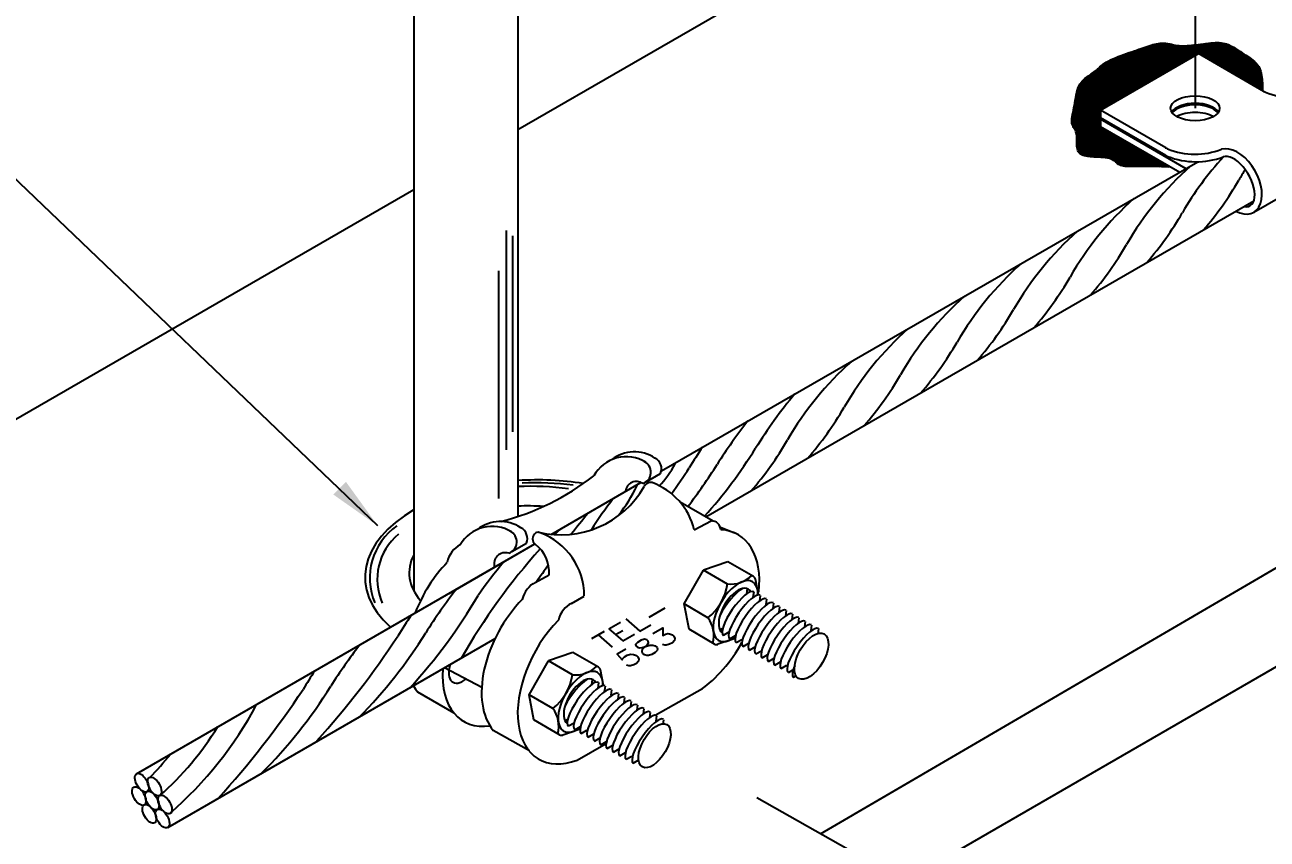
# Model space of a CAD drawing. Header units: millimetres. Extents: x -6480.3 to -6463.3, y -4421.5 to -4410.5.
# Drawn here: x -6474.425 to -6470.257, y -4417.196 to -4414.462 of the extents above; entities that cross this region are included whole.
import ezdxf
from ezdxf.enums import TextEntityAlignment as Align

# ---------------------------------------------------------------- set-up
doc = ezdxf.new("R2010")
doc.units = ezdxf.units.MM
doc.header["$LTSCALE"] = 10
doc.linetypes.add('DASHDOT2', pattern=[0.5, 0.25, -0.125, 0, -0.125])
doc.layers.add('Termotécnica', color=7, linetype='Continuous')
doc.styles.add('140CL', font='romans.shx', dxfattribs={"height": 3.5})

msp = doc.modelspace()

# ---------------------------------------------------------------- hatches: boundary and pattern name
at = {"layer": 'Termotécnica', "linetype": 'Continuous'}
h = msp.add_hatch(dxfattribs=at)
h.set_pattern_fill('ANSI31', color=1, scale=0.03, style=0)
h.set_pattern_definition([(45, (-6486.4284997, -4470.6925013), (-0.00265165043, 0.00265165043), [])])
h.paths.add_polyline_path([(-6470.8161, -4414.8042), (-6470.8161, -4414.7789), (-6470.8117, -4414.7763), (-6470.8161, -4414.7738), (-6470.8161, -4414.7485), (-6470.4873, -4414.5587), (-6470.2726, -4414.6827), (-6470.2725, -4414.6619), (-6470.2734, -4414.6447), (-6470.2751, -4414.6306), (-6470.2777, -4414.6191), (-6470.2809, -4414.6098), (-6470.2848, -4414.6022), (-6470.2891, -4414.5959), (-6470.2939, -4414.5904), (-6470.2991, -4414.5853), (-6470.3045, -4414.5806), (-6470.3102, -4414.5762), (-6470.3161, -4414.5719), (-6470.3221, -4414.5678), (-6470.3281, -4414.5639), (-6470.3343, -4414.56), (-6470.3403, -4414.5561), (-6470.3464, -4414.5521), (-6470.3523, -4414.5482), (-6470.3583, -4414.5444), (-6470.3641, -4414.5407), (-6470.37, -4414.5372), (-6470.3758, -4414.5339), (-6470.3816, -4414.531), (-6470.3874, -4414.5284), (-6470.3932, -4414.5263), (-6470.399, -4414.5246), (-6470.405, -4414.5233), (-6470.4111, -4414.5224), (-6470.4174, -4414.5218), (-6470.424, -4414.5216), (-6470.4309, -4414.5216), (-6470.4381, -4414.522), (-6470.4458, -4414.5226), (-6470.4538, -4414.5234), (-6470.462, -4414.5243), (-6470.4703, -4414.5254), (-6470.4787, -4414.5265), (-6470.487, -4414.5276), (-6470.4952, -4414.5287), (-6470.5031, -4414.5297), (-6470.5106, -4414.5305), (-6470.5179, -4414.5312), (-6470.5249, -4414.5318), (-6470.5317, -4414.5321), (-6470.5384, -4414.5322), (-6470.5449, -4414.532), (-6470.5514, -4414.5316), (-6470.5578, -4414.5309), (-6470.5642, -4414.53), (-6470.5707, -4414.5288), (-6470.5772, -4414.5275), (-6470.5836, -4414.5262), (-6470.59, -4414.5251), (-6470.5964, -4414.5241), (-6470.6028, -4414.5235), (-6470.609, -4414.5232), (-6470.6153, -4414.5235), (-6470.6214, -4414.5242), (-6470.6276, -4414.5253), (-6470.6338, -4414.5267), (-6470.64, -4414.5284), (-6470.6462, -4414.5304), (-6470.6526, -4414.5325), (-6470.6591, -4414.5347), (-6470.6657, -4414.5369), (-6470.6724, -4414.5393), (-6470.6794, -4414.5417), (-6470.6867, -4414.5441), (-6470.6942, -4414.5467), (-6470.7021, -4414.5495), (-6470.7104, -4414.5523), (-6470.719, -4414.5553), (-6470.7281, -4414.5585), (-6470.7374, -4414.5618), (-6470.7469, -4414.5652), (-6470.7563, -4414.5688), (-6470.7655, -4414.5724), (-6470.7743, -4414.5762), (-6470.7826, -4414.58), (-6470.7902, -4414.5839), (-6470.7969, -4414.5879), (-6470.803, -4414.5918), (-6470.8083, -4414.5957), (-6470.8132, -4414.5996), (-6470.8175, -4414.6034), (-6470.8216, -4414.607), (-6470.8255, -4414.6105), (-6470.8292, -4414.6138), (-6470.833, -4414.6168), (-6470.8367, -4414.6197), (-6470.8405, -4414.6225), (-6470.8443, -4414.6252), (-6470.8481, -4414.6278), (-6470.852, -4414.6305), (-6470.856, -4414.6333), (-6470.8601, -4414.6362), (-6470.8642, -4414.6393), (-6470.8684, -4414.6426), (-6470.8725, -4414.6463), (-6470.8766, -4414.6504), (-6470.8804, -4414.6551), (-6470.8841, -4414.6603), (-6470.8874, -4414.6661), (-6470.8904, -4414.6727), (-6470.893, -4414.6801), (-6470.8953, -4414.6882), (-6470.8972, -4414.6967), (-6470.899, -4414.7055), (-6470.9005, -4414.7145), (-6470.902, -4414.7235), (-6470.9034, -4414.7324), (-6470.9049, -4414.7409), (-6470.9064, -4414.749), (-6470.9079, -4414.7565), (-6470.9094, -4414.7636), (-6470.9106, -4414.7702), (-6470.9116, -4414.7763), (-6470.9122, -4414.7819), (-6470.9124, -4414.787), (-6470.9121, -4414.7917), (-6470.9111, -4414.7958), (-6470.9097, -4414.7996), (-6470.9079, -4414.8031), (-6470.9059, -4414.8065), (-6470.9037, -4414.8098), (-6470.9017, -4414.8133), (-6470.8997, -4414.8169), (-6470.8981, -4414.8208), (-6470.897, -4414.8251), (-6470.8961, -4414.8297), (-6470.8956, -4414.8347), (-6470.8953, -4414.8398), (-6470.8952, -4414.845), (-6470.8952, -4414.8503), (-6470.8952, -4414.8556), (-6470.8952, -4414.8608), (-6470.895, -4414.8659), (-6470.8947, -4414.8707), (-6470.8941, -4414.8754), (-6470.8932, -4414.8797), (-6470.892, -4414.8838), (-6470.8903, -4414.8875), (-6470.8882, -4414.8909), (-6470.8855, -4414.8939), (-6470.8822, -4414.8965), (-6470.8783, -4414.8987), (-6470.8739, -4414.9006), (-6470.8689, -4414.9021), (-6470.8634, -4414.9033), (-6470.8574, -4414.9043), (-6470.8509, -4414.9051), (-6470.8439, -4414.9056), (-6470.8365, -4414.906), (-6470.8289, -4414.9063), (-6470.8211, -4414.9066), (-6470.8133, -4414.907), (-6470.8057, -4414.9076), (-6470.7985, -4414.9083), (-6470.7918, -4414.9094), (-6470.7857, -4414.9108), (-6470.7804, -4414.9127), (-6470.7758, -4414.915), (-6470.7717, -4414.9175), (-6470.768, -4414.9202), (-6470.7646, -4414.9229), (-6470.7614, -4414.9256), (-6470.7582, -4414.9282), (-6470.7548, -4414.9305), (-6470.7512, -4414.9325), (-6470.7473, -4414.9341), (-6470.743, -4414.9354), (-6470.7383, -4414.9365), (-6470.733, -4414.9373), (-6470.7272, -4414.9378), (-6470.7207, -4414.938), (-6470.7135, -4414.9381), (-6470.7055, -4414.938), (-6470.6961, -4414.9377), (-6470.6849, -4414.9375), (-6470.6712, -4414.9374), (-6470.6546, -4414.9374), (-6470.6344, -4414.9378), (-6470.6101, -4414.9385), (-6470.5812, -4414.9398)])

# ---------------------------------------------------------------- linework, layer by layer
at = {"layer": 'Termotécnica', "color": 2}
for p, q in [((-6473.1202, -4411.606), (-6473.1202, -4416.3604)), ((-6472.7702, -4411.606), (-6472.7702, -4416.1124)), ((-6472.7702, -4414.8132), (-6470.5813, -4413.5494)), ((-6473.2404, -4416.1441), (-6474.967, -4414.4918)), ((-6470.8161, -4414.7485), (-6470.4873, -4414.5587)), ((-6470.268, -4414.6854), (-6470.4873, -4414.5587)), ((-6472.7954, -4418.1001), (-6466.8232, -4414.6521)), ((-6470.8161, -4414.7485), (-6470.8161, -4414.7738)), ((-6470.5967, -4414.8751), (-6470.8161, -4414.7485)), ((-6470.5969, -4414.9003), (-6470.8161, -4414.7738)), ((-6470.8161, -4414.7789), (-6470.8117, -4414.7763)), ((-6470.8161, -4414.7789), (-6470.8161, -4414.8042)), ((-6470.5279, -4414.9453), (-6470.8161, -4414.7789)), ((-6470.5498, -4414.9579), (-6470.8161, -4414.8042)), ((-6470.3012, -4415.091), (-6469.9725, -4414.9013)), ((-6472.289, -4415.9591), (-6470.4893, -4414.9217)), ((-6475.6294, -4416.4639), (-6473.1202, -4415.0153)), ((-6472.1395, -4416.114), (-6470.3011, -4415.0526)), ((-6471.7556, -4417.1774), (-6468.8994, -4415.5102)), ((-6472.3405, -4415.9964), (-6472.2915, -4415.9684)), ((-6472.6587, -4416.1726), (-6472.3577, -4415.9988)), ((-6472.3848, -4416.0145), (-6472.3577, -4415.9988)), ((-6472.1151, -4416.1278), (-6472.226, -4416.0646)), ((-6472.1789, -4416.157), (-6472.1224, -4416.1274)), ((-6472.0437, -4416.1683), (-6472.0911, -4416.1491)), ((-6474.0499, -4416.9758), (-6472.7136, -4416.2043)), ((-6473.0014, -4416.3705), (-6472.7136, -4416.2043)), ((-6472.7905, -4416.2302), (-6472.7416, -4416.2022)), ((-6472.0656, -4416.2645), (-6472.1473, -4416.2928)), ((-6471.9796, -4416.3141), (-6472.0656, -4416.2645)), ((-6472.7124, -4416.3346), (-6472.6661, -4416.3079)), ((-6472.2127, -4416.406), (-6472.1473, -4416.2928)), ((-6472.067, -4416.3395), (-6472.1473, -4416.2928)), ((-6471.9632, -4416.3756), (-6471.9733, -4416.323)), ((-6472.0011, -4416.3548), (-6472.0034, -4416.3724)), ((-6472.0011, -4416.3548), (-6472.0034, -4416.3724)), ((-6471.9794, -4416.3655), (-6471.9819, -4416.3848)), ((-6472.5911, -4416.4043), (-6472.5479, -4416.3794)), ((-6472.1328, -4416.4522), (-6472.2127, -4416.406)), ((-6472.1964, -4416.4909), (-6472.2127, -4416.406)), ((-6471.9579, -4416.3779), (-6471.9604, -4416.3972)), ((-6471.9593, -4416.396), (-6471.9599, -4416.393)), ((-6471.9364, -4416.3903), (-6471.9387, -4416.4079)), ((-6471.9132, -4416.4034), (-6471.9155, -4416.4209)), ((-6471.8923, -4416.4159), (-6471.8946, -4416.4334)), ((-6471.8708, -4416.4284), (-6471.873, -4416.446)), ((-6471.8492, -4416.4409), (-6471.8515, -4416.4585)), ((-6471.8281, -4416.4532), (-6471.8304, -4416.4707)), ((-6472.1104, -4416.5406), (-6472.1964, -4416.4909)), ((-6472.0924, -4416.493), (-6472.0831, -4416.4877)), ((-6472.0924, -4416.493), (-6472.0831, -4416.4877)), ((-6471.8069, -4416.4654), (-6471.8092, -4416.483)), ((-6471.7857, -4416.4777), (-6471.788, -4416.4952)), ((-6471.7622, -4416.4886), (-6471.7644, -4416.5062)), ((-6473.9455, -4417.1567), (-6472.8464, -4416.5219)), ((-6472.0417, -4416.5216), (-6472.0995, -4416.5416)), ((-6472.081, -4416.5111), (-6472.0616, -4416.5001)), ((-6472.0594, -4416.5235), (-6472.0401, -4416.5125)), ((-6472.0379, -4416.5359), (-6472.0186, -4416.5249)), ((-6472.0147, -4416.549), (-6471.9954, -4416.538)), ((-6472.5858, -4416.5691), (-6472.6675, -4416.5974)), ((-6472.4998, -4416.6187), (-6472.5858, -4416.5691)), ((-6471.9939, -4416.5615), (-6471.9745, -4416.5505)), ((-6471.9723, -4416.574), (-6471.953, -4416.563)), ((-6471.9508, -4416.5865), (-6471.9314, -4416.5755)), ((-6472.8917, -4416.6868), (-6473.0173, -4416.6206)), ((-6472.7329, -4416.7106), (-6472.6675, -4416.5974)), ((-6472.5871, -4416.6441), (-6472.6675, -4416.5974)), ((-6471.9297, -4416.5988), (-6471.9103, -4416.5878)), ((-6471.9085, -4416.611), (-6471.8891, -4416.6001)), ((-6471.887, -4416.623), (-6471.8676, -4416.612)), ((-6472.5213, -4416.6593), (-6472.5236, -4416.677)), ((-6472.4834, -4416.6802), (-6472.4935, -4416.6276)), ((-6471.8626, -4416.6359), (-6471.8433, -4416.6249)), ((-6471.8456, -4416.6517), (-6471.8365, -4416.6465)), ((-6472.9838, -4416.7731), (-6473.106, -4416.7024)), ((-6472.4996, -4416.6701), (-6472.5021, -4416.6894)), ((-6472.4781, -4416.6825), (-6472.4806, -4416.7018)), ((-6472.4794, -4416.7005), (-6472.48, -4416.6976)), ((-6472.4565, -4416.6949), (-6472.4588, -4416.7124)), ((-6472.3097, -4416.7799), (-6472.1512, -4416.6899)), ((-6472.6529, -4416.7567), (-6472.7329, -4416.7106)), ((-6472.7165, -4416.7955), (-6472.7329, -4416.7106)), ((-6472.4333, -4416.708), (-6472.4356, -4416.7255)), ((-6472.4125, -4416.7205), (-6472.4148, -4416.738)), ((-6472.3909, -4416.733), (-6472.3932, -4416.7505)), ((-6472.3694, -4416.7455), (-6472.3717, -4416.763)), ((-6472.3483, -4416.7578), (-6472.3506, -4416.7753)), ((-6472.3271, -4416.77), (-6472.3294, -4416.7876)), ((-6472.3056, -4416.782), (-6472.3079, -4416.7995)), ((-6472.6305, -4416.8452), (-6472.7165, -4416.7955)), ((-6472.5619, -4416.8262), (-6472.6197, -4416.8462)), ((-6472.6126, -4416.7975), (-6472.6033, -4416.7923)), ((-6472.6011, -4416.8156), (-6472.5818, -4416.8047)), ((-6472.5796, -4416.8281), (-6472.5603, -4416.8171)), ((-6472.5581, -4416.8405), (-6472.5388, -4416.8295)), ((-6472.282, -4416.7945), (-6472.2843, -4416.8121)), ((-6472.7319, -4416.8996), (-6472.8535, -4416.8303)), ((-6472.5349, -4416.8535), (-6472.5156, -4416.8426)), ((-6472.514, -4416.8661), (-6472.4947, -4416.8551)), ((-6472.4925, -4416.8786), (-6472.4731, -4416.8676)), ((-6472.5714, -4416.9305), (-6472.4743, -4416.8744)), ((-6472.4709, -4416.8911), (-6472.4516, -4416.8801)), ((-6472.4499, -4416.9033), (-6472.4305, -4416.8924)), ((-6472.4286, -4416.9156), (-6472.4093, -4416.9046)), ((-6472.4071, -4416.9276), (-6472.3878, -4416.9166)), ((-6472.3836, -4416.9401), (-6472.3642, -4416.9292)), ((-6471.5428, -4417.2977), (-6471.9684, -4417.057))]:
    msp.add_line(p, q, dxfattribs=at)
at = {"layer": 'Termotécnica', "color": 1, "linetype": 'DASHDOT2'}
msp.add_line((-6470.4983, -4413.8464), (-6470.4983, -4414.7422), dxfattribs=at)
at = {"layer": 'Termotécnica', "color": 1, "linetype": 'Continuous'}
for p, q in [((-6472.8102, -4415.1527), (-6472.8102, -4415.8888)), ((-6472.7889, -4415.1705), (-6472.7889, -4415.8283)), ((-6472.8351, -4415.2878), (-6472.8351, -4416.0524))]:
    msp.add_line(p, q, dxfattribs=at)
at = {"layer": 'Termotécnica', "color": 1}
msp.add_lwpolyline([(-6470.5812, -4414.9398), (-6470.6101, -4414.9385), (-6470.6344, -4414.9378), (-6470.6546, -4414.9374), (-6470.6712, -4414.9374), (-6470.6849, -4414.9375), (-6470.6961, -4414.9377), (-6470.7055, -4414.938), (-6470.7135, -4414.9381), (-6470.7207, -4414.938), (-6470.7272, -4414.9378), (-6470.733, -4414.9373), (-6470.7383, -4414.9365), (-6470.743, -4414.9354), (-6470.7473, -4414.9341), (-6470.7512, -4414.9325), (-6470.7548, -4414.9305), (-6470.7582, -4414.9282), (-6470.7614, -4414.9256), (-6470.7646, -4414.9229), (-6470.768, -4414.9202), (-6470.7717, -4414.9175), (-6470.7758, -4414.915), (-6470.7804, -4414.9127), (-6470.7857, -4414.9108), (-6470.7918, -4414.9094), (-6470.7985, -4414.9083), (-6470.8057, -4414.9076), (-6470.8133, -4414.907), (-6470.8211, -4414.9066), (-6470.8289, -4414.9063), (-6470.8365, -4414.906), (-6470.8439, -4414.9056), (-6470.8509, -4414.9051), (-6470.8574, -4414.9043), (-6470.8634, -4414.9033), (-6470.8689, -4414.9021), (-6470.8739, -4414.9006), (-6470.8783, -4414.8987), (-6470.8822, -4414.8965), (-6470.8855, -4414.8939), (-6470.8882, -4414.8909), (-6470.8903, -4414.8875), (-6470.892, -4414.8838), (-6470.8932, -4414.8797), (-6470.8941, -4414.8754), (-6470.8947, -4414.8707), (-6470.895, -4414.8659), (-6470.8952, -4414.8608), (-6470.8952, -4414.8556), (-6470.8952, -4414.8503), (-6470.8952, -4414.845), (-6470.8953, -4414.8398), (-6470.8956, -4414.8347), (-6470.8961, -4414.8297), (-6470.897, -4414.8251), (-6470.8981, -4414.8208), (-6470.8997, -4414.8169), (-6470.9017, -4414.8133), (-6470.9037, -4414.8098), (-6470.9059, -4414.8065), (-6470.9079, -4414.8031), (-6470.9097, -4414.7996), (-6470.9111, -4414.7958), (-6470.9121, -4414.7917), (-6470.9124, -4414.787), (-6470.9122, -4414.7819), (-6470.9116, -4414.7763), (-6470.9106, -4414.7702), (-6470.9094, -4414.7636), (-6470.9079, -4414.7565), (-6470.9064, -4414.749), (-6470.9049, -4414.7409), (-6470.9034, -4414.7324), (-6470.902, -4414.7235), (-6470.9005, -4414.7145), (-6470.899, -4414.7055), (-6470.8972, -4414.6967), (-6470.8953, -4414.6882), (-6470.893, -4414.6801), (-6470.8904, -4414.6727), (-6470.8874, -4414.6661), (-6470.8841, -4414.6603), (-6470.8804, -4414.6551), (-6470.8766, -4414.6504), (-6470.8725, -4414.6463), (-6470.8684, -4414.6426), (-6470.8642, -4414.6393), (-6470.8601, -4414.6362), (-6470.856, -4414.6333), (-6470.852, -4414.6305), (-6470.8481, -4414.6278), (-6470.8443, -4414.6252), (-6470.8405, -4414.6225), (-6470.8367, -4414.6197), (-6470.833, -4414.6168), (-6470.8292, -4414.6138), (-6470.8255, -4414.6105), (-6470.8216, -4414.607), (-6470.8175, -4414.6034), (-6470.8132, -4414.5996), (-6470.8083, -4414.5957), (-6470.803, -4414.5918), (-6470.7969, -4414.5879), (-6470.7902, -4414.5839), (-6470.7826, -4414.58), (-6470.7743, -4414.5762), (-6470.7655, -4414.5724), (-6470.7563, -4414.5688), (-6470.7469, -4414.5652), (-6470.7374, -4414.5618), (-6470.7281, -4414.5585), (-6470.719, -4414.5553), (-6470.7104, -4414.5523), (-6470.7021, -4414.5495), (-6470.6942, -4414.5467), (-6470.6867, -4414.5441), (-6470.6794, -4414.5417), (-6470.6724, -4414.5393), (-6470.6657, -4414.5369), (-6470.6591, -4414.5347), (-6470.6526, -4414.5325), (-6470.6462, -4414.5304), (-6470.64, -4414.5284), (-6470.6338, -4414.5267), (-6470.6276, -4414.5253), (-6470.6214, -4414.5242), (-6470.6153, -4414.5235), (-6470.609, -4414.5232), (-6470.6028, -4414.5235), (-6470.5964, -4414.5241), (-6470.59, -4414.5251), (-6470.5836, -4414.5262), (-6470.5772, -4414.5275), (-6470.5707, -4414.5288), (-6470.5642, -4414.53), (-6470.5578, -4414.5309), (-6470.5514, -4414.5316), (-6470.5449, -4414.532), (-6470.5384, -4414.5322), (-6470.5317, -4414.5321), (-6470.5249, -4414.5318), (-6470.5179, -4414.5312), (-6470.5106, -4414.5305), (-6470.5031, -4414.5297), (-6470.4952, -4414.5287), (-6470.487, -4414.5276), (-6470.4787, -4414.5265), (-6470.4703, -4414.5254), (-6470.462, -4414.5243), (-6470.4538, -4414.5234), (-6470.4458, -4414.5226), (-6470.4381, -4414.522), (-6470.4309, -4414.5216), (-6470.424, -4414.5216), (-6470.4174, -4414.5218), (-6470.4111, -4414.5224), (-6470.405, -4414.5233), (-6470.399, -4414.5246), (-6470.3932, -4414.5263), (-6470.3874, -4414.5284), (-6470.3816, -4414.531), (-6470.3758, -4414.5339), (-6470.37, -4414.5372), (-6470.3641, -4414.5407), (-6470.3583, -4414.5444), (-6470.3523, -4414.5482), (-6470.3464, -4414.5521), (-6470.3403, -4414.5561), (-6470.3343, -4414.56), (-6470.3281, -4414.5639), (-6470.3221, -4414.5678), (-6470.3161, -4414.5719), (-6470.3102, -4414.5762), (-6470.3045, -4414.5806), (-6470.2991, -4414.5853), (-6470.2939, -4414.5904), (-6470.2891, -4414.5959), (-6470.2848, -4414.6022), (-6470.2809, -4414.6098), (-6470.2777, -4414.6191), (-6470.2751, -4414.6306), (-6470.2734, -4414.6447), (-6470.2725, -4414.6619), (-6470.2726, -4414.6827)], dxfattribs=at)
at = {"layer": 'Termotécnica', "color": 2}
for centre, radius, start, end in [((-6470.2427, -4414.6415), 0.0506, 240, 247.997), ((-6470.1693, -4414.4621), 0.2444, 247.7969, 291.2276), ((-6470.567, -4414.8447), 0.0633, 240, 248.5068), ((-6470.5667, -4414.8196), 0.0633, 240, 247.997), ((-6470.498, -4414.6519), 0.2444, 247.7969, 291.2276), ((-6470.4947, -4414.6612), 0.2605, 248.5068, 290.335), ((-6472.4071, -4416.0356), 0.1238, 58.1641, 151.2602), ((-6472.3795, -4416.0192), 0.1238, 56.1373, 128.18), ((-6472.3647, -4415.9639), 0.0405, 289.3874, 63.1801), ((-6472.3298, -4415.9529), 0.0413, 338.0473, 62.4737), ((-6473.0356, -4415.3114), 0.8438, 284.2633, 308.0315), ((-6472.3731, -4416.0309), 0.0361, 52.7096, 175.5431), ((-6472.6267, -4415.8512), 0.323, 256.6787, 330.077), ((-6472.3253, -4416.0217), 0.0234, 76.7509, 156.2739), ((-6472.3979, -4416.2105), 0.2255, 13.7323, 69.7684), ((-6472.857, -4416.2688), 0.1232, 58.0351, 150.5007), ((-6472.8296, -4416.2531), 0.1238, 56.1373, 128.18), ((-6472.8147, -4416.1977), 0.0405, 289.3874, 63.1801), ((-6472.7799, -4416.1867), 0.0413, 338.0473, 62.4737), ((-6472.1204, -4416.1579), 0.0305, 0.3231, 93.933), ((-6472.699, -4416.1872), 0.0225, 120.7879, 237.7847), ((-6472.7027, -4416.1796), 0.0141, 58.8415, 123.3991), ((-6472.7734, -4416.3791), 0.2255, 359.9485, 69.7684), ((-6472.813, -4416.2715), 0.0375, 71.8026, 196.7981), ((-6472.7869, -4416.3004), 0.121, 356.4762, 51.1261), ((-6472.0565, -4416.2386), 0.101, 263.8108, 314.501), ((-6471.9861, -4416.3255), 0.0131, 10.8846, 60), ((-6472.2401, -4416.3147), 0.1744, 307.9969, 352.0248), ((-6472.2146, -4416.5118), 0.1013, 345.5818, 36.1065), ((-6472.1038, -4416.5293), 0.0131, 240, 289.1165), ((-6472.5767, -4416.5432), 0.101, 263.8108, 314.501), ((-6472.5063, -4416.63), 0.0131, 10.8846, 60), ((-6472.7603, -4416.6193), 0.1744, 307.9969, 352.0248), ((-6472.7347, -4416.8164), 0.1013, 345.5818, 36.1065), ((-6472.624, -4416.8338), 0.0131, 240, 289.1165)]:
    msp.add_arc(centre, radius, start, end, dxfattribs=at)
at = {"layer": 'Termotécnica', "color": 1}
for centre, radius, start, end in [((-6469.6007, -4415.6387), 1.0873, 137.5948, 149.8631), ((-6469.7879, -4415.7453), 1.0873, 131.9055, 149.8631), ((-6469.4112, -4415.5294), 1.0873, 147.6961, 149.8631), ((-6471.2701, -4414.4559), 1.0593, 319.0559, 330.1267), ((-6469.9775, -4415.8546), 1.0873, 131.9055, 149.8631), ((-6471.4597, -4414.5651), 1.0593, 319.032, 330.1267), ((-6470.1671, -4415.9638), 1.0873, 131.9055, 149.8631), ((-6471.6469, -4414.6717), 1.0593, 318.8149, 330.1267), ((-6470.3566, -4416.0731), 1.0873, 131.9055, 149.8631), ((-6471.8364, -4414.781), 1.0593, 318.7907, 330.1267), ((-6470.5462, -4416.1824), 1.0873, 131.9055, 149.8631), ((-6472.026, -4414.8903), 1.0593, 318.7664, 330.1267), ((-6470.7357, -4416.2917), 1.0873, 131.9055, 149.8631), ((-6472.2156, -4414.9995), 1.0593, 318.742, 330.1267), ((-6470.9253, -4416.4009), 1.0873, 131.9055, 149.8631), ((-6472.4051, -4415.1088), 1.0593, 318.7177, 330.1267), ((-6470.593, -4416.7424), 1.6255, 140.1564, 148.0944), ((-6472.5947, -4415.2181), 1.0593, 318.6933, 330.1267), ((-6470.4182, -4417.0187), 2.0011, 142.1817, 147.3042), ((-6472.7842, -4415.3274), 1.0593, 318.6689, 330.1267), ((-6471.1312, -4416.5801), 1.2371, 145.5002, 149.3417), ((-6473.3411, -4415.0341), 1.6103, 318.0142, 328.1717), ((-6472.5466, -4415.7754), 0.3431, 316.9132, 332.1969), ((-6474.77, -4414.2404), 3.0901, 324.4742, 326.4265), ((-6473.4738, -4415.0877), 1.6137, 322.0936, 328.2103), ((-6472.7294, -4416.9645), 0.9533, 82.2532, 92.4799), ((-6472.7054, -4416.8911), 0.8916, 82.2323, 93.286), ((-6472.828, -4415.7946), 0.5046, 321.6996, 334.9507), ((-6471.3648, -4416.8907), 1.3716, 142.3227, 147.6803), ((-6469.4558, -4418.5933), 3.9614, 141.0184, 142.3257), ((-6473.0546, -4416.3183), 0.2128, 124.8625, 203.3348), ((-6471.9028, -4416.9656), 1.0873, 131.7172, 133.2399), ((-6473.0465, -4416.3232), 0.196, 129.5565, 204.1327), ((-6471.1304, -4417.6309), 2.1063, 137.9894, 150.3427), ((-6471.5706, -4417.3071), 1.6255, 140.1214, 145.1211), ((-6469.4558, -4418.5933), 3.9614, 144.1918, 145.1864), ((-6471.3958, -4417.5834), 2.0011, 142.1631, 147.3042), ((-6474.5151, -4415.4307), 1.8686, 317.7416, 329.5565), ((-6472.1088, -4417.1447), 1.2371, 145.5002, 149.3417), ((-6475.7476, -4414.8051), 3.0901, 318.1809, 326.4265), ((-6474.4514, -4415.6524), 1.6137, 315.3669, 328.2103), ((-6471.7141, -4417.7625), 2.0011, 142.4901, 147.3042), ((-6472.4271, -4417.3238), 1.2371, 145.9372, 149.3417), ((-6476.0659, -4414.9841), 3.0901, 317.8139, 326.4265), ((-6474.7697, -4415.8314), 1.6137, 314.8509, 328.2103), ((-6474.7673, -4416.1501), 1.2674, 310.883, 332.083), ((-6474.6404, -4416.2913), 1.0107, 311.4044, 328.5956), ((-6475.309, -4415.7649), 1.7881, 316.7715, 320.1887)]:
    msp.add_arc(centre, radius, start, end, dxfattribs=at)
at = {"layer": 'Termotécnica', "color": 2}
for centre, major_axis, ratio in [((-6470.4983, -4414.7422), (0.0822, 0), 0.509483), ((-6471.7856, -4416.5815), (-0.0431, -0.0746), 0.500279), ((-6472.3118, -4416.882), (-0.041, -0.071), 0.500279), ((-6474.0324, -4417.006), (-0.0175, 0.0302), 0.509483), ((-6473.9895, -4417.0192), (-0.0175, 0.0302), 0.509483), ((-6474.0417, -4417.0509), (-0.0175, 0.0302), 0.509483), ((-6473.9979, -4417.066), (-0.0175, 0.0302), 0.509483), ((-6474.0071, -4417.1108), (-0.0175, 0.0302), 0.509483), ((-6473.9545, -4417.0796), (-0.0175, 0.0302), 0.509483), ((-6473.963, -4417.1264), (-0.0175, 0.0302), 0.509483)]:
    msp.add_ellipse(centre, major_axis=major_axis, ratio=ratio, dxfattribs=at)
for centre, major_axis, ratio, start_param, end_param in [((-6470.4983, -4414.7675), (-0.0822, 0), 0.509483, 3.446392, 5.981093), ((-6470.4983, -4414.7725), (-0.0822, 0), 0.509483, 3.513376, 5.911341), ((-6470.4983, -4414.798), (-0.0822, 0), 0.509483, 3.869487, 5.549532), ((-6470.3609, -4414.9877), (-0.0597, 0.1033), 0.613222, 2.37329, 6.12017), ((-6470.3607, -4414.9881), (-0.0468, 0.081), 0.509483, 2.723572, 6.206799), ((-6472.7205, -4416.3077), (0.5629, 0.0136), 0.564445, 1.252088, 1.645519), ((-6472.7489, -4416.2952), (0.3861, 0.0093), 0.564445, 1.392878, 1.612877), ((-6472.7205, -4416.3077), (0.5629, 0.0136), 0.564445, 2.342431, 3.683307), ((-6472.1913, -4416.4492), (0.1596, 0.2757), 0.605501, 5.338245, 6.58995), ((-6472.7489, -4416.2952), (0.3861, 0.0093), 0.564445, 2.847533, 3.573113), ((-6472.9668, -4416.2588), (0.0294, 0.051), 0.61415, 0.696687, 2.049591), ((-6472.9147, -4416.4588), (0.1578, 0.2733), 0.605501, 1.180363, 1.827616), ((-6472.0403, -4416.4301), (-0.0568, -0.0983), 0.500279, -3.871922, 0.848217), ((-6472.7149, -4416.3853), (0.0294, 0.051), 0.61415, 0.696687, 2.009837), ((-6472.0403, -4416.4301), (-0.0426, -0.0738), 0.500279, 2.861531, 6.228609), ((-6472.6637, -4416.5839), (0.1578, 0.2733), 0.605501, 1.175884, 2.925575), ((-6472.5939, -4416.4551), (0.0294, 0.051), 0.61415, 0.688811, 2.009837), ((-6472.5427, -4416.6537), (0.1578, 0.2733), 0.605501, 1.175884, 3.777677), ((-6472.1919, -4416.4492), (0.1596, 0.2757), 0.605501, 4.057273, 4.750279), ((-6472.946, -4416.595), (-0.0426, -0.0738), 0.500279, -1.100111, 0.873772), ((-6472.7946, -4416.5272), (0.1578, 0.2733), 0.605501, 2.247009, 3.594038), ((-6472.5604, -4416.7347), (-0.0568, -0.0983), 0.500279, -3.871922, 0.848217), ((-6472.5604, -4416.7347), (-0.0426, -0.0738), 0.500279, 2.861531, 6.228609), ((-6472.9164, -4416.456), (0.1578, 0.2733), 0.605501, 2.795541, 2.925575)]:
    msp.add_ellipse(centre, major_axis=major_axis, ratio=ratio, start_param=start_param, end_param=end_param, dxfattribs=at)
at = {"layer": 'Termotécnica', "color": 1}
for centre, major_axis, ratio, start_param, end_param in [((-6472.0516, -4416.4252), (-0.0508, -0.0735), 0.279135, 3.653434, 5.169979), ((-6472.0516, -4416.4252), (-0.0508, -0.0735), 0.279135, 3.653434, 5.169979), ((-6472.03, -4416.4384), (-0.051, -0.0733), 0.281547, 3.158868, 6.283185), ((-6472.0084, -4416.4501), (-0.051, -0.0733), 0.281547, 3.158868, 6.283185), ((-6471.9869, -4416.4626), (-0.051, -0.0733), 0.281547, 3.158868, 6.283185), ((-6471.9637, -4416.4756), (-0.051, -0.0733), 0.281547, 3.158868, 6.283185), ((-6471.9429, -4416.4881), (-0.051, -0.0733), 0.281547, 3.158868, 6.283185), ((-6471.9213, -4416.5007), (-0.051, -0.0733), 0.281547, 3.158868, 6.283185), ((-6471.8997, -4416.5132), (-0.051, -0.0733), 0.281547, 3.158868, 6.283185), ((-6471.8787, -4416.5254), (-0.051, -0.0733), 0.281547, 3.158868, 6.283185), ((-6471.8575, -4416.5377), (-0.051, -0.0733), 0.281547, 3.158868, 6.283185), ((-6471.836, -4416.5496), (-0.051, -0.0733), 0.281547, 3.158868, 6.283185), ((-6471.8124, -4416.5622), (-0.051, -0.0733), 0.281547, 3.158868, 6.283185), ((-6471.7966, -4416.5814), (0.0491, 0.071), 0.279135, 2.20721, 3.141593), ((-6472.5718, -4416.7298), (-0.0508, -0.0735), 0.279135, 3.653434, 5.169979), ((-6472.5502, -4416.743), (-0.051, -0.0733), 0.281547, 3.158868, 6.283185), ((-6472.5286, -4416.7547), (-0.051, -0.0733), 0.281547, 3.158868, 6.283185), ((-6472.5071, -4416.7671), (-0.051, -0.0733), 0.281547, 3.158868, 6.283185), ((-6472.4839, -4416.7802), (-0.051, -0.0733), 0.281547, 3.158868, 6.283185), ((-6472.463, -4416.7927), (-0.051, -0.0733), 0.281547, 3.158868, 6.283185), ((-6472.4415, -4416.8052), (-0.051, -0.0733), 0.281547, 3.158868, 6.283185), ((-6472.4199, -4416.8177), (-0.051, -0.0733), 0.281547, 3.158868, 6.283185), ((-6472.3989, -4416.83), (-0.051, -0.0733), 0.281547, 3.158868, 6.283185), ((-6472.3776, -4416.8423), (-0.051, -0.0733), 0.281547, 3.158868, 6.283185), ((-6472.3561, -4416.8542), (-0.051, -0.0733), 0.281547, 3.158868, 6.283185), ((-6472.3326, -4416.8668), (-0.051, -0.0733), 0.281547, 3.158868, 6.283185)]:
    msp.add_ellipse(centre, major_axis=major_axis, ratio=ratio, start_param=start_param, end_param=end_param, dxfattribs=at)
at = {"layer": 'Termotécnica', "color": 2}
msp.add_solid([(-6473.3897, -4416.0388), (-6473.3475, -4415.9961), (-6473.2404, -4416.1441)], dxfattribs=at)

# ---------------------------------------------------------------- texts
at = {"layer": 'Termotécnica', "color": 2, "extrusion": (0.16649, -0.741431, 0.650048), "style": '140CL'}
for s, p in [('TEL-', (-7282.7605, -1879.3034, 2196.9634)), ('583', (-7282.7326, -1879.4085, 2196.9831))]:
    msp.add_text(s, height=0.0858, rotation=25.5495, dxfattribs=at).set_placement(p, align=Align.MIDDLE)

doc.saveas('drawing.dxf')
